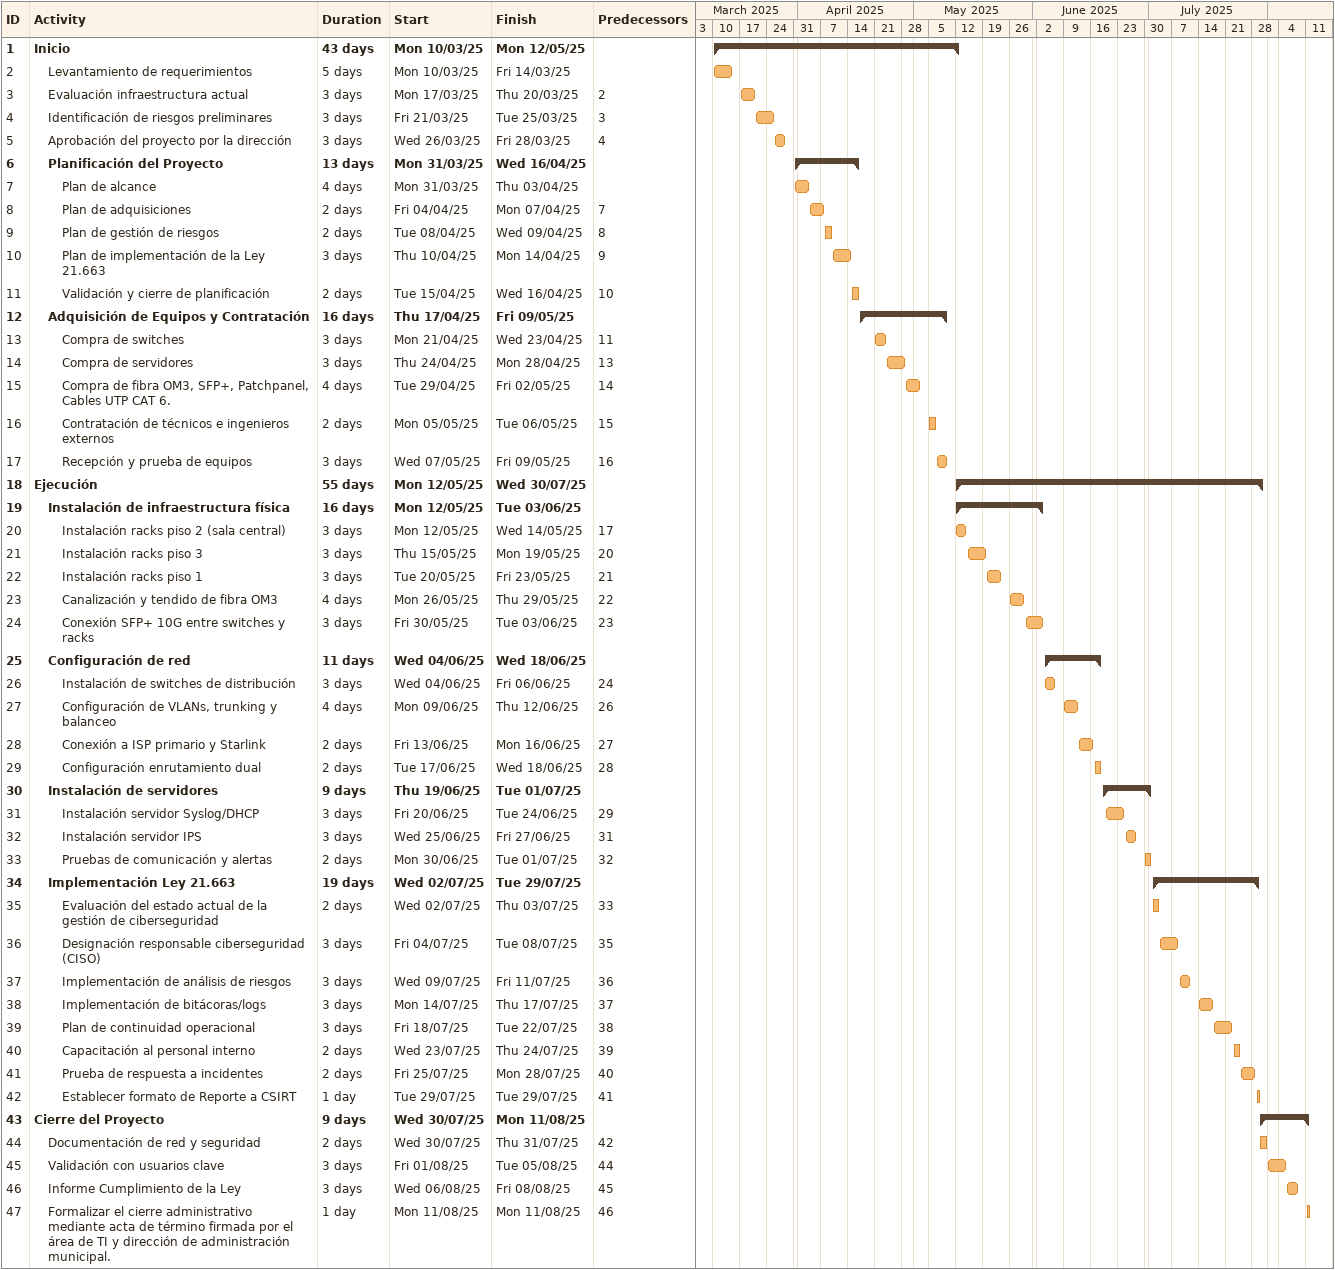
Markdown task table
| ID | Level | Task | Duration | Start | Finish | Predecessors |
|---|---|---|---|---|---|---|
| 1 | 1 | **Inicio** | 43d | 2025-03-10 | 2025-05-12 |  |
| 2 | 2 | Levantamiento de requerimientos | 5d | 2025-03-10 | 2025-03-14 |  |
| 3 | 2 | Evaluación infraestructura actual | 3d | 2025-03-17 | 2025-03-20 | 2 |
| 4 | 2 | Identificación de riesgos preliminares | 3d | 2025-03-21 | 2025-03-25 | 3 |
| 5 | 2 | Aprobación del proyecto por la dirección | 3d | 2025-03-26 | 2025-03-28 | 4 |
| 6 | 2 | **Planificación del Proyecto** | 13d | 2025-03-31 | 2025-04-16 |  |
| 7 | 3 | Plan de alcance | 4d | 2025-03-31 | 2025-04-03 |  |
| 8 | 3 | Plan de adquisiciones | 2d | 2025-04-04 | 2025-04-07 | 7 |
| 9 | 3 | Plan de gestión de riesgos | 2d | 2025-04-08 | 2025-04-09 | 8 |
| 10 | 3 | Plan de implementación de la Ley 21.663 | 3d | 2025-04-10 | 2025-04-14 | 9 |
| 11 | 3 | Validación y cierre de planificación | 2d | 2025-04-15 | 2025-04-16 | 10 |
| 12 | 2 | **Adquisición de Equipos y Contratación** | 16d | 2025-04-17 | 2025-05-09 |  |
| 13 | 3 | Compra de switches | 3d | 2025-04-21 | 2025-04-23 | 11 |
| 14 | 3 | Compra de servidores | 3d | 2025-04-24 | 2025-04-28 | 13 |
| 15 | 3 | Compra de fibra OM3, SFP+, Patchpanel, Cables UTP CAT 6. | 4d | 2025-04-29 | 2025-05-02 | 14 |
| 16 | 3 | Contratación de técnicos e ingenieros externos | 2d | 2025-05-05 | 2025-05-06 | 15 |
| 17 | 3 | Recepción y prueba de equipos | 3d | 2025-05-07 | 2025-05-09 | 16 |
| 18 | 1 | **Ejecución** | 55d | 2025-05-12 | 2025-07-30 |  |
| 19 | 2 | **Instalación de infraestructura física** | 16d | 2025-05-12 | 2025-06-03 |  |
| 20 | 3 | Instalación racks piso 2 (sala central) | 3d | 2025-05-12 | 2025-05-14 | 17 |
| 21 | 3 | Instalación racks piso 3 | 3d | 2025-05-15 | 2025-05-19 | 20 |
| 22 | 3 | Instalación racks piso 1 | 3d | 2025-05-20 | 2025-05-23 | 21 |
| 23 | 3 | Canalización y tendido de fibra OM3 | 4d | 2025-05-26 | 2025-05-29 | 22 |
| 24 | 3 | Conexión SFP+ 10G entre switches y racks | 3d | 2025-05-30 | 2025-06-03 | 23 |
| 25 | 2 | **Configuración de red** | 11d | 2025-06-04 | 2025-06-18 |  |
| 26 | 3 | Instalación de switches de distribución | 3d | 2025-06-04 | 2025-06-06 | 24 |
| 27 | 3 | Configuración de VLANs, trunking y balanceo | 4d | 2025-06-09 | 2025-06-12 | 26 |
| 28 | 3 | Conexión a ISP primario y Starlink | 2d | 2025-06-13 | 2025-06-16 | 27 |
| 29 | 3 | Configuración enrutamiento dual | 2d | 2025-06-17 | 2025-06-18 | 28 |
| 30 | 2 | **Instalación de servidores** | 9d | 2025-06-19 | 2025-07-01 |  |
| 31 | 3 | Instalación servidor Syslog/DHCP | 3d | 2025-06-20 | 2025-06-24 | 29 |
| 32 | 3 | Instalación servidor IPS | 3d | 2025-06-25 | 2025-06-27 | 31 |
| 33 | 3 | Pruebas de comunicación y alertas | 2d | 2025-06-30 | 2025-07-01 | 32 |
| 34 | 2 | **Implementación Ley 21.663** | 19d | 2025-07-02 | 2025-07-29 |  |
| 35 | 3 | Evaluación del estado actual de la gestión de ciberseguridad | 2d | 2025-07-02 | 2025-07-03 | 33 |
| 36 | 3 | Designación responsable ciberseguridad (CISO) | 3d | 2025-07-04 | 2025-07-08 | 35 |
| 37 | 3 | Implementación de análisis de riesgos | 3d | 2025-07-09 | 2025-07-11 | 36 |
| 38 | 3 | Implementación de bitácoras/logs | 3d | 2025-07-14 | 2025-07-17 | 37 |
| 39 | 3 | Plan de continuidad operacional | 3d | 2025-07-18 | 2025-07-22 | 38 |
| 40 | 3 | Capacitación al personal interno | 2d | 2025-07-23 | 2025-07-24 | 39 |
| 41 | 3 | Prueba de respuesta a incidentes | 2d | 2025-07-25 | 2025-07-28 | 40 |
| 42 | 3 | Establecer formato de Reporte a CSIRT | 1d | 2025-07-29 | 2025-07-29 | 41 |
| 43 | 1 | **Cierre del Proyecto** | 9d | 2025-07-30 | 2025-08-11 |  |
| 44 | 2 | Documentación de red y seguridad | 2d | 2025-07-30 | 2025-07-31 | 42 |
| 45 | 2 | Validación con usuarios clave | 3d | 2025-08-01 | 2025-08-05 | 44 |
| 46 | 2 | Informe Cumplimiento de la Ley | 3d | 2025-08-06 | 2025-08-08 | 45 |
| 47 | 2 | Formalizar el cierre administrativo mediante acta de término firmada por el área de TI y dirección de administración municipal. | 1d | 2025-08-11 | 2025-08-11 | 46 |
